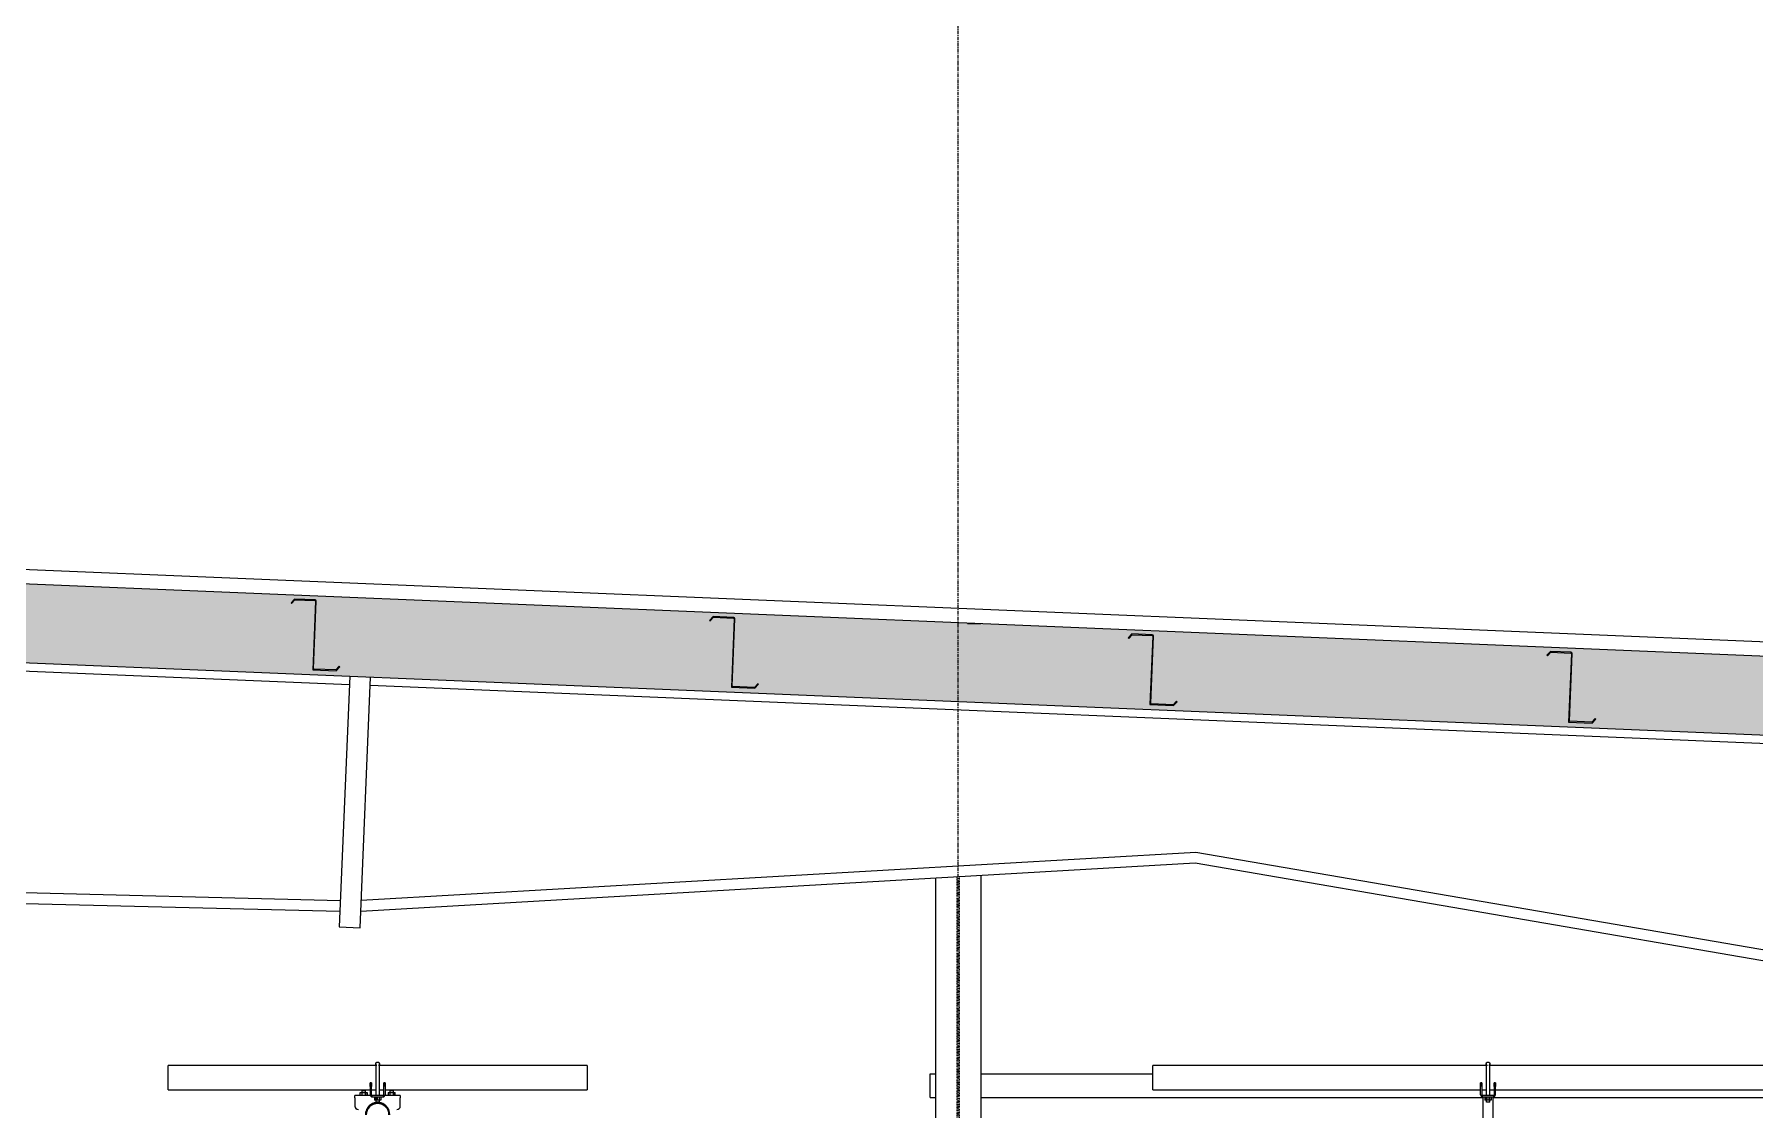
# Model space of a CAD drawing. Header units: inches. Extents: x 21386 to 98546, y -290 to 853.
# Drawn here: x 32545.5 to 32791.8, y 287.7 to 441.7 of the extents above; entities that cross this region are included whole.
import ezdxf

# ---------------------------------------------------------------- set-up
doc = ezdxf.new("R2010")
doc.units = ezdxf.units.IN
doc.header["$MEASUREMENT"] = 0
doc.linetypes.add('Grid Line 1_2_', pattern=[0.875, 0.5, -0.125, 0.125, -0.125])
doc.linetypes.add('Hidden 1_8_', pattern=[0.1875, 0.125, -0.0625])
for name, color, linetype, lineweight in [('A-CLNG', 13, 'Continuous', 13), ('A-CLNG-PATT', 13, 'Continuous', 25), ('A-ROOF', 132, 'Continuous', 13), ('Q-SPCQ', 91, 'Continuous', 13), ('S-BEAM', 12, 'Continuous', 13), ('S-COLS', 52, 'Continuous', 13), ('S-GRID', 1, 'Continuous', 9)]:
    doc.layers.add(name, color=color, linetype=linetype, lineweight=lineweight)

# ---------------------------------------------------------------- blocks, each defined once
blk = doc.blocks.new('Basketball_Backstop-Performance_Sports_Systems-3103-Ceiling_Hung - 27_-0_ to 27_-11 7_8_-706978-Building Section - North_South looking East _ Fitness Center')
at = {"layer": 'Q-SPCQ', "color": 8, "lineweight": 9}
for p, q in [((22025.55, 294), (21995.68, 294)), ((21995.68, 292.25), (21995.68, 294)), ((22055.68, 294), (22025.81, 294)), ((22055.68, 294), (22055.68, 292.25)), ((22184.62, 294), (22136.68, 294)), ((22136.68, 292.25), (22136.68, 294)), ((22232.68, 294), (22184.79, 294)), ((21995.68, 290.5), (21995.68, 292.25)), ((22024.8, 291.5), (22024.62, 291.5)), ((22024.62, 291), (22024.62, 291.5)), ((22024.62, 291.5), (22024.62, 291.37)), ((22024.62, 291.5), (22024.8, 291.5)), ((22024.62, 291.35), (22024.62, 291)), ((22024.62, 291), (22024.62, 289.81)), ((22024.8, 291.37), (22024.8, 291.5)), ((22024.8, 291.5), (22024.8, 291)), ((22024.8, 291), (22024.8, 291.35)), ((22024.8, 289.81), (22024.8, 291)), ((22025.43, 292.25), (22025.43, 289.69)), ((22025.93, 289.69), (22025.93, 292.25)), ((22026.74, 291.5), (22026.55, 291.5)), ((22026.55, 291), (22026.55, 291.5)), ((22026.55, 291.5), (22026.55, 291.37)), ((22026.55, 291.5), (22026.74, 291.5)), ((22026.55, 291.35), (22026.55, 291)), ((22026.55, 289.81), (22026.55, 291)), ((22026.74, 291.37), (22026.74, 291.5)), ((22026.74, 291.5), (22026.74, 291)), ((22026.74, 291), (22026.74, 291.35)), ((22026.74, 291), (22026.74, 289.81)), ((22055.68, 292.25), (22055.68, 290.5)), ((22136.68, 290.5), (22136.68, 292.25)), ((22183.8, 291.5), (22183.62, 291.5)), ((22183.62, 291), (22183.62, 291.5)), ((22183.62, 291.5), (22183.62, 291.37)), ((22183.8, 291.5), (22183.62, 291.5)), ((22183.62, 291.35), (22183.62, 291)), ((22183.62, 289.81), (22183.62, 291)), ((22183.8, 291.37), (22183.8, 291.5)), ((22183.8, 291.5), (22183.8, 291)), ((22183.8, 291), (22183.8, 291.35)), ((22183.8, 291), (22183.8, 289.81)), ((22184.43, 292.25), (22184.43, 289.69)), ((22184.93, 289.69), (22184.93, 292.25)), ((22185.74, 291.5), (22185.55, 291.5)), ((22185.55, 291), (22185.55, 291.5)), ((22185.55, 291.5), (22185.55, 291.37)), ((22185.74, 291.5), (22185.55, 291.5)), ((22185.55, 291.35), (22185.55, 291)), ((22185.55, 291), (22185.55, 289.81)), ((22185.74, 291.37), (22185.74, 291.5)), ((22185.74, 291.5), (22185.74, 291)), ((22185.74, 291), (22185.74, 291.35)), ((22185.74, 289.81), (22185.74, 291)), ((21995.68, 290.5), (22024.62, 290.5)), ((22024.93, 289.69), (22022.43, 289.69)), ((22022.43, 289.37), (22022.43, 289.69)), ((22022.43, 289.37), (22022.43, 288.19)), ((22023.17, 290.12), (22023.43, 290.12)), ((22023.17, 289.69), (22023.17, 290.12)), ((22023.43, 290.44), (22023.43, 290.13)), ((22023.43, 290.44), (22023.44, 290.44)), ((22023.44, 290.44), (22023.43, 290.44)), ((22023.43, 290.44), (22023.43, 289.68)), ((22023.43, 290.44), (22023.93, 290.44)), ((22023.44, 290.44), (22023.43, 290.44)), ((22023.43, 290.44), (22023.43, 290.13)), ((22023.43, 290.44), (22023.44, 290.44)), ((22023.44, 290.44), (22023.43, 290.44)), ((22023.43, 290.12), (22023.93, 290.12)), ((22023.43, 290.12), (22023.43, 289.69)), ((22023.92, 290.44), (22023.93, 290.44)), ((22023.93, 290.44), (22023.92, 290.44)), ((22023.93, 290.44), (22023.92, 290.44)), ((22023.92, 290.44), (22023.93, 290.44)), ((22023.93, 290.44), (22023.92, 290.44)), ((22023.93, 290.13), (22023.93, 290.44)), ((22023.93, 289.68), (22023.93, 290.44)), ((22023.93, 290.13), (22023.93, 290.44)), ((22023.93, 290.12), (22024.18, 290.12)), ((22023.93, 290.12), (22023.93, 289.69)), ((22024.18, 290.12), (22024.18, 289.69)), ((22024.8, 290.5), (22025.46, 290.5)), ((22026.43, 289.69), (22024.93, 289.69)), ((22024.93, 289.5), (22026.43, 289.5)), ((22025.24, 289.5), (22025.24, 289.06)), ((22025.68, 289.06), (22025.24, 289.06)), ((22025.43, 290.5), (22025.43, 289.69)), ((22025.43, 290.5), (22025.43, 289.69)), ((22025.43, 290.5), (22025.43, 289.69)), ((22025.43, 289.5), (22025.43, 288.75)), ((22025.68, 288.75), (22025.44, 288.75)), ((22025.68, 289.06), (22025.68, 289.5)), ((22026.12, 289.06), (22025.68, 289.06)), ((22025.92, 288.75), (22025.68, 288.75)), ((22025.89, 290.5), (22026.55, 290.5)), ((22025.93, 289.69), (22025.93, 290.5)), ((22025.93, 289.69), (22025.93, 290.5)), ((22025.93, 289.69), (22025.93, 290.5)), ((22025.93, 288.75), (22025.93, 289.5)), ((22026.12, 289.5), (22026.12, 289.06)), ((22028.93, 289.69), (22026.43, 289.69)), ((22026.74, 290.5), (22055.68, 290.5)), ((22027.17, 290.12), (22027.43, 290.12)), ((22027.17, 290.12), (22027.17, 289.69)), ((22027.43, 290.44), (22027.43, 290.12)), ((22027.44, 290.44), (22027.43, 290.44)), ((22027.43, 290.44), (22027.44, 290.44)), ((22027.43, 290.44), (22027.43, 289.67)), ((22027.44, 290.44), (22027.43, 290.44)), ((22027.43, 290.44), (22027.93, 290.44)), ((22027.43, 290.44), (22027.43, 290.12)), ((22027.44, 290.44), (22027.43, 290.44)), ((22027.43, 290.44), (22027.44, 290.44)), ((22027.43, 290.12), (22027.93, 290.12)), ((22027.43, 290.12), (22027.43, 289.69)), ((22027.93, 290.44), (22027.92, 290.44)), ((22027.92, 290.44), (22027.93, 290.44)), ((22027.93, 290.44), (22027.92, 290.44)), ((22027.93, 290.44), (22027.92, 290.44)), ((22027.92, 290.44), (22027.93, 290.44)), ((22027.93, 290.12), (22027.93, 290.44)), ((22027.93, 289.67), (22027.93, 290.44)), ((22027.93, 290.12), (22027.93, 290.44)), ((22027.93, 290.12), (22028.18, 290.12)), ((22027.93, 290.12), (22027.93, 289.69)), ((22028.18, 289.69), (22028.18, 290.12)), ((22028.93, 289.69), (22028.93, 289.37)), ((22028.93, 288.19), (22028.93, 289.37)), ((22136.68, 290.5), (22183.62, 290.5)), ((22183.8, 290.5), (22184.46, 290.5)), ((22185.43, 289.69), (22183.93, 289.69)), ((22183.93, 289.5), (22183.93, 285.69)), ((22183.93, 289.5), (22185.43, 289.5)), ((22184.24, 289.5), (22184.24, 289.06)), ((22184.68, 289.06), (22184.24, 289.06)), ((22184.43, 290.5), (22184.43, 289.69)), ((22184.43, 290.5), (22184.43, 289.69)), ((22184.43, 290.5), (22184.43, 289.69)), ((22184.43, 289.5), (22184.43, 288.75)), ((22184.68, 288.75), (22184.44, 288.75)), ((22184.68, 289.06), (22184.68, 289.5)), ((22185.12, 289.06), (22184.68, 289.06)), ((22184.92, 288.75), (22184.68, 288.75)), ((22184.89, 290.5), (22185.55, 290.5)), ((22184.93, 289.69), (22184.93, 290.5)), ((22184.93, 289.69), (22184.93, 290.5)), ((22184.93, 289.69), (22184.93, 290.5)), ((22184.93, 288.75), (22184.93, 289.5)), ((22185.12, 289.5), (22185.12, 289.06)), ((22185.43, 285.69), (22185.43, 289.5)), ((22185.74, 290.5), (22232.68, 290.5))]:
    blk.add_line(p, q, dxfattribs=at)
at = {"layer": 'Q-SPCQ', "color": 8, "lineweight": 9, "flags": 128}
for points in [[(22025.43, 294.25), (22025.43, 294.26), (22025.43, 294.27), (22025.43, 294.28), (22025.43, 294.29), (22025.43, 294.3), (22025.43, 294.31), (22025.44, 294.32), (22025.44, 294.33), (22025.44, 294.34), (22025.45, 294.35), (22025.45, 294.36), (22025.46, 294.37), (22025.46, 294.37), (22025.47, 294.38), (22025.47, 294.39), (22025.48, 294.4), (22025.48, 294.41), (22025.49, 294.41), (22025.5, 294.42), (22025.5, 294.43), (22025.51, 294.44), (22025.52, 294.44), (22025.53, 294.45), (22025.53, 294.45), (22025.54, 294.46), (22025.55, 294.47), (22025.56, 294.47), (22025.57, 294.48), (22025.58, 294.48), (22025.59, 294.48), (22025.6, 294.49), (22025.61, 294.49), (22025.62, 294.49), (22025.63, 294.49), (22025.64, 294.5), (22025.65, 294.5), (22025.66, 294.5), (22025.67, 294.5), (22025.68, 294.5), (22025.68, 294.5)], [(22025.43, 294.25), (22025.43, 294.26), (22025.43, 294.27), (22025.43, 294.28), (22025.43, 294.29), (22025.43, 294.3), (22025.43, 294.31), (22025.44, 294.32), (22025.44, 294.33), (22025.44, 294.34), (22025.45, 294.35), (22025.45, 294.36), (22025.46, 294.37), (22025.46, 294.37), (22025.47, 294.38), (22025.47, 294.39), (22025.48, 294.4), (22025.48, 294.41), (22025.49, 294.41)], [(22025.43, 294.01), (22025.43, 294.05), (22025.43, 294.08), (22025.43, 294.11), (22025.43, 294.14), (22025.43, 294.17), (22025.43, 294.19), (22025.43, 294.21), (22025.43, 294.22), (22025.43, 294.23), (22025.43, 294.24), (22025.43, 294.25), (22025.43, 294.25)], [(22025.43, 294.25), (22025.43, 294.25), (22025.43, 294.24), (22025.43, 294.24), (22025.43, 294.22), (22025.43, 294.21), (22025.43, 294.19), (22025.43, 294.17), (22025.43, 294.15), (22025.43, 294.12), (22025.43, 294.09), (22025.43, 294.06), (22025.43, 294.02), (22025.43, 293.99)], [(22025.43, 293.97), (22025.43, 294.01), (22025.43, 294.05), (22025.43, 294.08), (22025.43, 294.11), (22025.43, 294.14), (22025.43, 294.17), (22025.43, 294.19), (22025.43, 294.21), (22025.43, 294.22), (22025.43, 294.23), (22025.43, 294.24), (22025.43, 294.25), (22025.43, 294.25)], [(22025.43, 294.25), (22025.43, 294.25), (22025.43, 294.24), (22025.43, 294.24), (22025.43, 294.22), (22025.43, 294.21), (22025.43, 294.19), (22025.43, 294.17), (22025.43, 294.15), (22025.43, 294.12), (22025.43, 294.09), (22025.43, 294.06), (22025.43, 294.02), (22025.43, 293.99), (22025.43, 293.94), (22025.43, 293.9), (22025.43, 293.85), (22025.43, 293.81), (22025.43, 293.75), (22025.43, 293.7), (22025.43, 293.64), (22025.43, 293.58), (22025.43, 293.52), (22025.43, 293.46), (22025.43, 293.4), (22025.43, 293.33), (22025.43, 293.26), (22025.43, 293.19), (22025.43, 293.12), (22025.43, 293.05), (22025.43, 292.97), (22025.43, 292.9), (22025.43, 292.82), (22025.43, 292.75), (22025.43, 292.67), (22025.43, 292.59), (22025.43, 292.51), (22025.43, 292.43), (22025.43, 292.35), (22025.43, 292.27), (22025.43, 292.25)], [(22025.52, 294.44), (22025.53, 294.45), (22025.53, 294.45), (22025.54, 294.46), (22025.55, 294.47), (22025.56, 294.47), (22025.57, 294.48), (22025.58, 294.48), (22025.59, 294.48), (22025.6, 294.49), (22025.61, 294.49), (22025.62, 294.49), (22025.63, 294.49), (22025.64, 294.5), (22025.65, 294.5), (22025.66, 294.5), (22025.67, 294.5), (22025.68, 294.5), (22025.68, 294.5)], [(22025.68, 294.5), (22025.69, 294.5), (22025.7, 294.5), (22025.71, 294.5), (22025.72, 294.5), (22025.73, 294.5), (22025.74, 294.49), (22025.75, 294.49), (22025.76, 294.49), (22025.77, 294.48), (22025.78, 294.48), (22025.78, 294.48), (22025.79, 294.47), (22025.8, 294.47), (22025.81, 294.46), (22025.82, 294.46), (22025.83, 294.45), (22025.84, 294.44), (22025.84, 294.44), (22025.85, 294.43), (22025.86, 294.42), (22025.86, 294.42), (22025.87, 294.41), (22025.88, 294.4), (22025.88, 294.39), (22025.89, 294.39), (22025.89, 294.38), (22025.9, 294.37), (22025.9, 294.36), (22025.91, 294.35), (22025.91, 294.34), (22025.91, 294.33), (22025.92, 294.32), (22025.92, 294.31), (22025.92, 294.3), (22025.92, 294.29), (22025.93, 294.28), (22025.93, 294.27), (22025.93, 294.26), (22025.93, 294.25), (22025.93, 294.25)], [(22025.68, 294.5), (22025.69, 294.5), (22025.7, 294.5), (22025.71, 294.5), (22025.72, 294.5), (22025.73, 294.5), (22025.74, 294.49), (22025.75, 294.49), (22025.76, 294.49), (22025.77, 294.48), (22025.78, 294.48), (22025.78, 294.48), (22025.79, 294.47), (22025.8, 294.47), (22025.81, 294.46), (22025.82, 294.46), (22025.83, 294.45), (22025.84, 294.44), (22025.84, 294.44), (22025.85, 294.43), (22025.86, 294.42), (22025.86, 294.42), (22025.87, 294.41), (22025.88, 294.4), (22025.88, 294.39), (22025.89, 294.39), (22025.89, 294.38), (22025.9, 294.37), (22025.9, 294.36), (22025.91, 294.35), (22025.91, 294.34), (22025.91, 294.33), (22025.92, 294.32), (22025.92, 294.31), (22025.92, 294.3), (22025.92, 294.29), (22025.93, 294.28), (22025.93, 294.27), (22025.93, 294.26), (22025.93, 294.25), (22025.93, 294.25)], [(22025.93, 294.14), (22025.93, 294.17), (22025.93, 294.19), (22025.93, 294.21), (22025.93, 294.22), (22025.93, 294.23), (22025.93, 294.24), (22025.93, 294.25), (22025.93, 294.25)], [(22025.93, 294.25), (22025.93, 294.25), (22025.93, 294.24), (22025.93, 294.24), (22025.93, 294.22), (22025.93, 294.21), (22025.93, 294.19), (22025.93, 294.17), (22025.93, 294.15)], [(22025.93, 292.25), (22025.93, 292.33), (22025.93, 292.41), (22025.93, 292.49), (22025.93, 292.57), (22025.93, 292.65), (22025.93, 292.73), (22025.93, 292.8), (22025.93, 292.88), (22025.93, 292.95), (22025.93, 293.03), (22025.93, 293.1), (22025.93, 293.17), (22025.93, 293.24), (22025.93, 293.31), (22025.93, 293.38), (22025.93, 293.44), (22025.93, 293.51), (22025.93, 293.57), (22025.93, 293.63), (22025.93, 293.68), (22025.93, 293.74), (22025.93, 293.79), (22025.93, 293.84), (22025.93, 293.89), (22025.93, 293.93), (22025.93, 293.97), (22025.93, 294.01), (22025.93, 294.05), (22025.93, 294.08), (22025.93, 294.11), (22025.93, 294.14), (22025.93, 294.17), (22025.93, 294.19), (22025.93, 294.21), (22025.93, 294.22), (22025.93, 294.23), (22025.93, 294.24), (22025.93, 294.25), (22025.93, 294.25)], [(22025.93, 294.25), (22025.93, 294.25), (22025.93, 294.24), (22025.93, 294.24), (22025.93, 294.22), (22025.93, 294.21), (22025.93, 294.19), (22025.93, 294.17), (22025.93, 294.15), (22025.93, 294.12), (22025.93, 294.09), (22025.93, 294.06), (22025.93, 294.02), (22025.93, 293.99)], [(22184.43, 294.25), (22184.43, 294.26), (22184.43, 294.27), (22184.43, 294.28), (22184.43, 294.29), (22184.43, 294.3), (22184.43, 294.31), (22184.44, 294.32), (22184.44, 294.33), (22184.44, 294.34), (22184.45, 294.35), (22184.45, 294.36), (22184.46, 294.37), (22184.46, 294.37), (22184.47, 294.38), (22184.47, 294.39), (22184.48, 294.4), (22184.48, 294.41), (22184.49, 294.41), (22184.5, 294.42), (22184.5, 294.43), (22184.51, 294.44), (22184.52, 294.44), (22184.53, 294.45), (22184.53, 294.45), (22184.54, 294.46), (22184.55, 294.47), (22184.56, 294.47), (22184.57, 294.48), (22184.58, 294.48), (22184.59, 294.48), (22184.6, 294.49), (22184.61, 294.49), (22184.62, 294.49), (22184.63, 294.49), (22184.64, 294.5), (22184.65, 294.5), (22184.66, 294.5), (22184.67, 294.5), (22184.68, 294.5), (22184.68, 294.5)], [(22184.43, 294.25), (22184.43, 294.26), (22184.43, 294.27), (22184.43, 294.28), (22184.43, 294.29), (22184.43, 294.3), (22184.43, 294.31), (22184.44, 294.32), (22184.44, 294.33), (22184.44, 294.34), (22184.45, 294.35), (22184.45, 294.36), (22184.46, 294.37), (22184.46, 294.37), (22184.47, 294.38), (22184.47, 294.39), (22184.48, 294.4), (22184.48, 294.41), (22184.49, 294.41), (22184.5, 294.42), (22184.5, 294.43), (22184.51, 294.44), (22184.52, 294.44), (22184.53, 294.45), (22184.53, 294.45), (22184.54, 294.46), (22184.55, 294.47), (22184.56, 294.47), (22184.57, 294.48), (22184.58, 294.48), (22184.59, 294.48), (22184.6, 294.49), (22184.61, 294.49), (22184.62, 294.49), (22184.63, 294.49), (22184.64, 294.5), (22184.65, 294.5), (22184.66, 294.5), (22184.67, 294.5), (22184.68, 294.5), (22184.68, 294.5)], [(22184.43, 294.23), (22184.43, 294.24), (22184.43, 294.25), (22184.43, 294.25)], [(22184.43, 294.25), (22184.43, 294.25), (22184.43, 294.24), (22184.43, 294.24)], [(22184.43, 293.97), (22184.43, 294.01), (22184.43, 294.05), (22184.43, 294.08), (22184.43, 294.11), (22184.43, 294.14), (22184.43, 294.17), (22184.43, 294.19), (22184.43, 294.21), (22184.43, 294.22), (22184.43, 294.23), (22184.43, 294.24), (22184.43, 294.25), (22184.43, 294.25)], [(22184.43, 294.25), (22184.43, 294.25), (22184.43, 294.24), (22184.43, 294.24), (22184.43, 294.22), (22184.43, 294.21), (22184.43, 294.19), (22184.43, 294.17), (22184.43, 294.15), (22184.43, 294.12), (22184.43, 294.09), (22184.43, 294.06), (22184.43, 294.02), (22184.43, 293.99), (22184.43, 293.94), (22184.43, 293.9), (22184.43, 293.85), (22184.43, 293.81), (22184.43, 293.75), (22184.43, 293.7), (22184.43, 293.64), (22184.43, 293.58), (22184.43, 293.52), (22184.43, 293.46), (22184.43, 293.4), (22184.43, 293.33), (22184.43, 293.26), (22184.43, 293.19), (22184.43, 293.12), (22184.43, 293.05), (22184.43, 292.97), (22184.43, 292.9), (22184.43, 292.82), (22184.43, 292.75), (22184.43, 292.67), (22184.43, 292.59), (22184.43, 292.51), (22184.43, 292.43), (22184.43, 292.35), (22184.43, 292.27), (22184.43, 292.25)], [(22184.43, 294.01), (22184.43, 294.05), (22184.43, 294.08)], [(22184.43, 294.06), (22184.43, 294.02), (22184.43, 293.99)], [(22184.68, 294.5), (22184.69, 294.5), (22184.7, 294.5), (22184.71, 294.5), (22184.72, 294.5), (22184.73, 294.5), (22184.74, 294.49), (22184.75, 294.49), (22184.76, 294.49), (22184.77, 294.48), (22184.78, 294.48), (22184.78, 294.48), (22184.79, 294.47), (22184.8, 294.47), (22184.81, 294.46), (22184.82, 294.46), (22184.83, 294.45), (22184.84, 294.44), (22184.84, 294.44), (22184.85, 294.43), (22184.86, 294.42), (22184.86, 294.42), (22184.87, 294.41), (22184.88, 294.4), (22184.88, 294.39), (22184.89, 294.39), (22184.89, 294.38), (22184.9, 294.37), (22184.9, 294.36), (22184.91, 294.35), (22184.91, 294.34), (22184.91, 294.33), (22184.92, 294.32), (22184.92, 294.31), (22184.92, 294.3), (22184.92, 294.29), (22184.93, 294.28), (22184.93, 294.27), (22184.93, 294.26), (22184.93, 294.25), (22184.93, 294.25)], [(22184.68, 294.5), (22184.69, 294.5), (22184.7, 294.5), (22184.71, 294.5), (22184.72, 294.5), (22184.73, 294.5), (22184.74, 294.49), (22184.75, 294.49), (22184.76, 294.49), (22184.77, 294.48), (22184.78, 294.48), (22184.78, 294.48), (22184.79, 294.47), (22184.8, 294.47), (22184.81, 294.46), (22184.82, 294.46), (22184.83, 294.45), (22184.84, 294.44), (22184.84, 294.44), (22184.85, 294.43), (22184.86, 294.42), (22184.86, 294.42), (22184.87, 294.41), (22184.88, 294.4), (22184.88, 294.39), (22184.89, 294.39), (22184.89, 294.38), (22184.9, 294.37), (22184.9, 294.36), (22184.91, 294.35), (22184.91, 294.34), (22184.91, 294.33), (22184.92, 294.32), (22184.92, 294.31), (22184.92, 294.3), (22184.92, 294.29), (22184.93, 294.28), (22184.93, 294.27), (22184.93, 294.26), (22184.93, 294.25), (22184.93, 294.25)], [(22184.93, 294.23), (22184.93, 294.24), (22184.93, 294.25), (22184.93, 294.25)], [(22184.93, 294.25), (22184.93, 294.25), (22184.93, 294.24), (22184.93, 294.24)], [(22184.93, 292.25), (22184.93, 292.33), (22184.93, 292.41), (22184.93, 292.49), (22184.93, 292.57), (22184.93, 292.65), (22184.93, 292.73), (22184.93, 292.8), (22184.93, 292.88), (22184.93, 292.95), (22184.93, 293.03), (22184.93, 293.1), (22184.93, 293.17), (22184.93, 293.24), (22184.93, 293.31), (22184.93, 293.38), (22184.93, 293.44), (22184.93, 293.51), (22184.93, 293.57), (22184.93, 293.63), (22184.93, 293.68), (22184.93, 293.74), (22184.93, 293.79), (22184.93, 293.84), (22184.93, 293.89), (22184.93, 293.93), (22184.93, 293.97), (22184.93, 294.01), (22184.93, 294.05), (22184.93, 294.08), (22184.93, 294.11), (22184.93, 294.14), (22184.93, 294.17), (22184.93, 294.19), (22184.93, 294.21), (22184.93, 294.22), (22184.93, 294.23), (22184.93, 294.24), (22184.93, 294.25), (22184.93, 294.25)], [(22184.93, 294.25), (22184.93, 294.25), (22184.93, 294.24), (22184.93, 294.24), (22184.93, 294.22), (22184.93, 294.21), (22184.93, 294.19), (22184.93, 294.17), (22184.93, 294.15), (22184.93, 294.12), (22184.93, 294.09), (22184.93, 294.06), (22184.93, 294.02), (22184.93, 293.99)], [(22184.93, 294.01), (22184.93, 294.05), (22184.93, 294.08)], [(22184.93, 294.06), (22184.93, 294.02), (22184.93, 293.99)]]:
    blk.add_lwpolyline(points, dxfattribs=at)
at = {"layer": 'Q-SPCQ', "color": 8, "lineweight": 9}
for centre, radius, start, end in [((22025.68, 286.94), 1.75, 0, 180), ((22025.68, 286.94), 1.62, 0, 180), ((22025.68, 286.96), 1.75, 24.3958, 155.6042), ((22024.93, 289.81), 0.312, 180, 210), ((22024.93, 289.81), 0.313, 180, 270), ((22024.93, 289.81), 0.125, 180, 270), ((22024.93, 289.81), 0.125, 180, 270), ((22026.43, 289.81), 0.125, 270, 0), ((22026.43, 289.81), 0.125, 270, 0), ((22026.43, 289.81), 0.312, 270, 0), ((22026.43, 289.81), 0.312, 330, 0), ((22183.93, 289.81), 0.312, 180, 270), ((22183.93, 289.81), 0.312, 180, 270), ((22183.93, 289.81), 0.125, 180, 270), ((22183.93, 289.81), 0.125, 180, 270), ((22185.43, 289.81), 0.312, 270, 0), ((22185.43, 289.81), 0.125, 270, 0), ((22185.43, 289.81), 0.312, 270, 0), ((22185.43, 289.81), 0.125, 270, 0), ((22022.93, 288.19), 0.5, 180, 240), ((22022.93, 288.19), 0.5, 180, 240), ((22022.93, 288.19), 0.5, 180, 270), ((22022.93, 288.19), 0.5, 180, 240), ((22022.93, 288.19), 0.5, 180, 240), ((22022.93, 288.19), 0.5, 180, 240), ((22028.43, 288.19), 0.5, 270, 0), ((22028.43, 288.19), 0.5, 300, 0), ((22028.43, 288.19), 0.5, 300, 0), ((22028.43, 288.19), 0.5, 300, 0), ((22028.43, 288.19), 0.5, 300, 0), ((22028.43, 288.19), 0.5, 300, 0)]:
    blk.add_arc(centre, radius, start, end, dxfattribs=at)
blk = doc.blocks.new('W-Wide Flange-Column - W12X26-1588833-Building Section - North_South looking East _ Fitness Center')
at = {"layer": 'S-COLS', "color": 8, "linetype": 'Hidden 1_8_', "lineweight": 9}
for p, q in [((22108.65, 279.84), (22108.65, 321.05)), ((22108.96, 321.07), (22108.96, 279.84)), ((22108.65, 221.39), (22108.65, 279.64)), ((22108.96, 279.63), (22108.96, 221.16)), ((22108.65, 37.12), (22108.65, 221.13)), ((22108.96, 220.89), (22108.96, 37.12)), ((22108.65, 32.5), (22108.65, 34.88)), ((22108.96, 34.88), (22108.96, 32.5)), ((22108.65, 28.5), (22108.65, 31.5)), ((22108.96, 31.5), (22108.96, 28.5)), ((22108.65, 0), (22108.65, 4)), ((22108.96, 4), (22108.96, 0))]:
    blk.add_line(p, q, dxfattribs=at)
blk = doc.blocks.new('Girt_Z - 10_D-V85-Building Section - North_South looking East _ Fitness Center')
at = {"layer": 'S-BEAM', "color": 7}
for p, q in [((22013.78, 360.81), (22013.28, 360.25)), ((22013.28, 360.25), (22013.36, 360.18)), ((22013.36, 360.18), (22013.83, 360.7)), ((22016.72, 360.69), (22013.78, 360.81)), ((22013.83, 360.7), (22016.71, 360.58)), ((22016.79, 360.49), (22016.38, 350.69)), ((22016.5, 350.87), (22016.9, 360.49)), ((22016.38, 350.69), (22019.75, 350.55)), ((22019.7, 350.66), (22016.57, 350.79)), ((22020.17, 351.18), (22019.7, 350.66)), ((22019.75, 350.55), (22020.26, 351.1)), ((22020.26, 351.1), (22020.17, 351.18))]:
    blk.add_line(p, q, dxfattribs=at)
for centre, radius, start, end in [((22016.71, 360.5), 0.0782, 357.6141, 85.4913), ((22016.71, 360.5), 0.187, 357.6141, 87.6141), ((22016.57, 350.87), 0.0782, 177.6141, 264.5717)]:
    blk.add_arc(centre, radius, start, end, dxfattribs=at)
blk = doc.blocks.new('Girt_Z - 10_D-V86-Building Section - North_South looking East _ Fitness Center')
at = {"layer": 'S-BEAM', "lineweight": 9}
h = blk.add_hatch(dxfattribs=at)
h.set_pattern_fill('FP_36', color=8, style=0, pattern_type=2)
h.set_pattern_definition([(45, (22011.012, 102), (-19.007, 19.007), []), (45, (22011.012, 130.8), (-19.007, 19.007), [])])
h.paths.add_polyline_path([(22079.7, 348.05), (22080.2, 348.61), (22080.12, 348.68), (22079.65, 348.16), (22076.51, 348.29), (22076.33, 348.19)], flags=0)
h.paths.add_polyline_path([(22076.33, 348.19), (22076.44, 348.38), (22076.84, 357.99), (22076.73, 358)], flags=0)
h.paths.add_polyline_path([(22073.3, 357.68), (22073.78, 358.2), (22076.66, 358.08), (22076.66, 358.19), (22073.73, 358.31), (22073.22, 357.76)], flags=0)
at = {"layer": 'S-BEAM', "color": 7}
for p, q in [((22073.73, 358.31), (22073.22, 357.76)), ((22073.22, 357.76), (22073.3, 357.68)), ((22073.3, 357.68), (22073.78, 358.2)), ((22076.66, 358.19), (22073.73, 358.31)), ((22073.78, 358.2), (22076.66, 358.08)), ((22076.73, 358), (22076.33, 348.19)), ((22076.44, 348.38), (22076.84, 357.99)), ((22076.33, 348.19), (22079.7, 348.05)), ((22079.65, 348.16), (22076.51, 348.29)), ((22080.12, 348.68), (22079.65, 348.16)), ((22079.7, 348.05), (22080.2, 348.61)), ((22080.2, 348.61), (22080.12, 348.68))]:
    blk.add_line(p, q, dxfattribs=at)
for centre, radius, start, end in [((22076.66, 358), 0.187, 357.6141, 87.6141), ((22076.66, 358), 0.0782, 357.6141, 85.4913), ((22076.52, 348.37), 0.0782, 177.6141, 264.5717)]:
    blk.add_arc(centre, radius, start, end, dxfattribs=at)
blk = doc.blocks.new('columns and girder2 - one-1334686-Building Section - North_South looking East _ Fitness Center')
at = {"layer": 'S-BEAM', "color": 8, "lineweight": 9}
for p, q in [((21601.33, 366.1), (22021.63, 348.59)), ((22021.68, 349.76), (22020.18, 313.87)), ((22023.18, 313.74), (22024.68, 349.63)), ((22024.63, 348.46), (22306.55, 336.72)), ((22020.34, 317.59), (21599.75, 328.16)), ((21599.68, 326.66), (22020.28, 316.09)), ((22023.28, 316.13), (22142.77, 323.01)), ((22142.86, 324.52), (22023.34, 317.64)), ((22142.77, 323.01), (22306.55, 294.85)), ((22306.55, 296.38), (22142.86, 324.52)), ((22020.18, 313.87), (22023.18, 313.74))]:
    blk.add_line(p, q, dxfattribs=at)
blk = doc.blocks.new('Girt_Z - 10_D-1351984-Building Section - North_South looking East _ Fitness Center')
at = {"layer": 'S-BEAM', "color": 7}
for p, q in [((22133.68, 355.81), (22133.17, 355.26)), ((22133.17, 355.26), (22133.25, 355.18)), ((22133.25, 355.18), (22133.72, 355.7)), ((22136.61, 355.69), (22133.68, 355.81)), ((22133.72, 355.7), (22136.61, 355.58)), ((22136.68, 355.5), (22136.27, 345.69)), ((22136.39, 345.88), (22136.79, 355.49)), ((22136.27, 345.69), (22139.65, 345.55)), ((22139.6, 345.67), (22136.46, 345.8)), ((22140.07, 346.18), (22139.6, 345.67)), ((22139.65, 345.55), (22140.15, 346.11)), ((22140.15, 346.11), (22140.07, 346.18))]:
    blk.add_line(p, q, dxfattribs=at)
for centre, radius, start, end in [((22136.6, 355.5), 0.187, 357.6141, 87.6141), ((22136.6, 355.5), 0.0782, 357.6141, 85.4913), ((22136.47, 345.87), 0.0782, 177.6141, 264.5717)]:
    blk.add_arc(centre, radius, start, end, dxfattribs=at)
blk = doc.blocks.new('Girt_Z - 10_D-1223976-Building Section - North_South looking East _ Fitness Center')
at = {"layer": 'S-BEAM', "color": 8, "lineweight": 9}
for p, q in [((22234.66, 293.29), (22239.68, 293.29)), ((22299.68, 293.29), (22306.55, 293.29)), ((22104.8, 289.44), (22104.8, 292.81)), ((22104.8, 292.81), (22105.56, 292.81)), ((22112.05, 292.81), (22136.68, 292.81)), ((22232.68, 292.81), (22239.68, 292.81)), ((22299.68, 292.81), (22306.55, 292.81)), ((22104.8, 289.44), (22105.56, 289.44)), ((22112.05, 289.44), (22183.94, 289.44)), ((22185.41, 289.44), (22268.8, 289.44)), ((22234.66, 289.36), (22268.8, 289.36)), ((22270.55, 289.44), (22308.44, 289.44)), ((22270.55, 289.36), (22308.45, 289.36)), ((22234.66, 286.47), (22268.18, 286.47)), ((22234.66, 286.02), (22267.95, 286.02)), ((22234.66, 285.94), (22267.91, 285.94)), ((22270.02, 285.94), (22308.91, 285.94)), ((22270.06, 286.02), (22308.9, 286.02)), ((22270.3, 286.47), (22308.84, 286.47))]:
    blk.add_line(p, q, dxfattribs=at)

msp = doc.modelspace()

# ---------------------------------------------------------------- hatches: boundary and pattern name
at = {"layer": 'A-CLNG-PATT', "lineweight": 9}
h = msp.add_hatch(dxfattribs=at)
h.set_pattern_fill('FP_34', color=8, style=0, pattern_type=2)
h.set_pattern_definition([(161.57, (22011.972, 102.96), (-7.6802237, -0.0009796), [0, -54.643, 6.067, 0]), (18.43, (22010.052, 102.96), (-7.6802237, 0.0009796), [0, -54.643, 6.067, 0]), (108.43, (22011.972, 102.96), (3.8382953, -19.2013653), [18.211, -42.499]), (71.57, (22010.052, 102.96), (3.8382953, 19.2013653), [18.211, -42.499])])
h.paths.add_polyline_path([(32939.63, 335.22), (32939.63, 346.48), (31704, 397.96), (31704, 386.7), (32828.29, 339.86)], flags=0)

# ---------------------------------------------------------------- linework, layer by layer
at = {"layer": 'A-CLNG', "color": 7}
for p, q in [((32939.63, 346.48), (31704, 397.96)), ((31704, 386.7), (32939.63, 335.22))]:
    msp.add_line(p, q, dxfattribs=at)
at = {"layer": 'A-ROOF', "color": 7}
for p, q in [((33002.04, 345.96), (31689.4, 400.65)), ((31689.4, 398.65), (33002.04, 343.95))]:
    msp.add_line(p, q, dxfattribs=at)
at = {"layer": 'S-COLS', "color": 8, "lineweight": 9}
for p, q in [((32679.11, 357.33), (32681, 357.33)), ((32674.51, 320.87), (32674.51, 279.86)), ((32681, 321.24), (32681, 279.79))]:
    msp.add_line(p, q, dxfattribs=at)
at = {"layer": 'S-GRID', "linetype": 'Grid Line 1_2_'}
msp.add_line((32677.75, -273.16), (32677.75, 738.66), dxfattribs=at)
msp.add_line((32677.75, -273.16), (32677.75, 738.66), dxfattribs=at)

# ---------------------------------------------------------------- block references
at = {"layer": 'Q-SPCQ', "color": 8, "lineweight": 9}
msp.add_blockref('Basketball_Backstop-Performance_Sports_Systems-3103-Ceiling_Hung - 27_-0_ to 27_-11 7_8_-706978-Building Section - North_South looking East _ Fitness Center', (10568.95, 0), dxfattribs=at)
at = {"layer": 'S-BEAM', "color": 8, "lineweight": 9}
for name, p in [('columns and girder2 - one-1334686-Building Section - North_South looking East _ Fitness Center', (10568.95, 0)), ('Girt_Z - 10_D-V85-Building Section - North_South looking East _ Fitness Center', (10568.95, 0)), ('Girt_Z - 10_D-V86-Building Section - North_South looking East _ Fitness Center', (10568.95, 0)), ('Girt_Z - 10_D-1351984-Building Section - North_South looking East _ Fitness Center', (10568.95, 0)), ('Girt_Z - 10_D-1351984-Building Section - North_South looking East _ Fitness Center', (10628.9, -2.5)), ('Girt_Z - 10_D-1223976-Building Section - North_South looking East _ Fitness Center', (10568.95, 0))]:
    msp.add_blockref(name, p, dxfattribs=at)
at = {"layer": 'S-COLS', "color": 8, "linetype": 'Hidden 1_8_', "lineweight": 9}
msp.add_blockref('W-Wide Flange-Column - W12X26-1588833-Building Section - North_South looking East _ Fitness Center', (10568.95, 0), dxfattribs=at)

doc.saveas('drawing.dxf')
